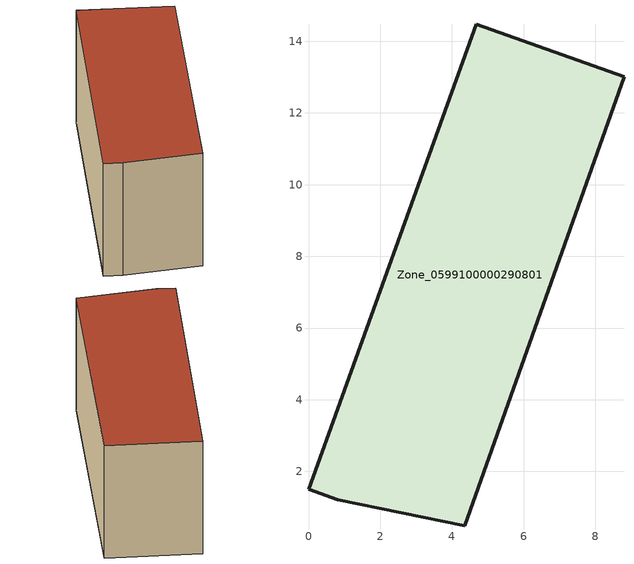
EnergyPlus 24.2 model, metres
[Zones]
Zone_0599100000290801
 floor ground (C_G): 0.82,1.21 0,1.5 4.68,14.47 8.8,13 4.36,0.49 z0.61
 wall outside (C_F): 8.8,13 4.68,14.47 0,1.5 0.82,1.21 4.36,0.49 8.8,13 z0.61:6.33
 roof outside (C_R): 0.82,1.21 4.36,0.49 8.8,13 4.68,14.47 0,1.5 z6.33
[BUILDING]
Pand.0599100000290801: North Axis=0; Terrain=City; Loads Convergence Tolerance Value=0.04; Temperature Convergence Tolerance Value=0.4; Solar Distribution=FullExterior; Maximum Number of Warmup Days=25; Minimum Number of Warmup Days=1
[Site:Location]
Rotterdam.The.Hague.AP_ZH_NLD Design_Conditions: Latitude=51.96; Longitude=4.45; Time Zone=1; Elevation=-4.5
[SITE:GROUNDTEMPERATURE:BUILDINGSURFACE]
18, 18, 18, 18, 18, 18, 18, 18, 18, 18, 18, 18
[MATERIAL] Thermal Absorptance=0.9; Solar Absorptance=0.7; Visible Absorptance=0.7
Name | Roughness | Thickness | Conductivity | Density | Specific Heat
G.TI.1965-1974 | MediumSmooth | 0.15 | 0.882353 | 540 | 1210
F.TI.1965-1974 | Rough | 0.3 | 0.697674 | 1920 | 840
R.TI.1965-1974 | MediumRough | 0.2 | 0.232558 | 1500 | 1000
[CONSTRUCTION]
C_G: G.TI.1965-1974
C_F: F.TI.1965-1974
C_R: R.TI.1965-1974
[ZONE]
Zone_0599100000290801: Type=1; Multiplier=1; Ceiling Height=Autocalculate; Volume=Autocalculate; Floor Area=autocalculate; Part of Total Floor Area=Yes
[ZONEINFILTRATION:DESIGNFLOWRATE]
Infil_Zone_0599100000290801: Zone or ZoneList or Space or SpaceList=Zone_0599100000290801; Schedule=AlwaysOn; Design Flow Rate Calculation Method=Flow/Area; Flow Rate per Floor Area=0.003; Constant Term Coefficient=1; Temperature Term Coefficient=0; Velocity Term Coefficient=0; Velocity Squared Term Coefficient=0
[HVACTEMPLATE:ZONE:IDEALLOADSAIRSYSTEM]
Zone_0599100000290801: Maximum Heating Supply Air Temperature=50; Minimum Cooling Supply Air Temperature=13; Maximum Heating Supply Air Humidity Ratio=0.0156; Minimum Cooling Supply Air Humidity Ratio=0.0077; Heating Limit=NoLimit; Cooling Limit=NoLimit; Dehumidification Control Type=ConstantSensibleHeatRatio; Cooling Sensible Heat Ratio=0.7; Dehumidification Setpoint=60; Humidification Control Type=None; Humidification Setpoint=30; Outdoor Air Method=None; Outdoor Air Flow Rate per Person=0.00944; Outdoor Air Flow Rate per Zone Floor Area=0; Outdoor Air Flow Rate per Zone=0; Demand Controlled Ventilation Type=None; Outdoor Air Economizer Type=NoEconomizer; Heat Recovery Type=None; Sensible Heat Recovery Effectiveness=0.7; Latent Heat Recovery Effectiveness=0.65
[ZONECONTROL:THERMOSTAT]
ThermostatControl_Zone_0599100000290801: Zone or ZoneList=Zone_0599100000290801; Control Type Schedule=DualSetpointControlType; Control 1=Thermostat_Zone_0599100000290801; Temperature Difference Between Cutout And Setpoint=0
[THERMOSTATSETPOINT:DUALSETPOINT]
Thermostat_Zone_0599100000290801: Heating Setpoint Temperature Schedule=HeatingSetpoint_Zone_0599100000290801; Cooling Setpoint Temperature Schedule=CoolingSetpoint_Zone_0599100000290801
[SCHEDULE:COMPACT]
HeatingSetpoint_Zone_0599100000290801: Through: 12/31, For: AllDays, Until: 24:00, 21
CoolingSetpoint_Zone_0599100000290801: Through: 12/31, For: AllDays, Until: 24:00, 24
DualSetpointControlType: Through: 12/31, For: AllDays, Until: 24:00, 4
AlwaysOn: Through: 12/31, For: AllDays, Until: 24:00, 1
